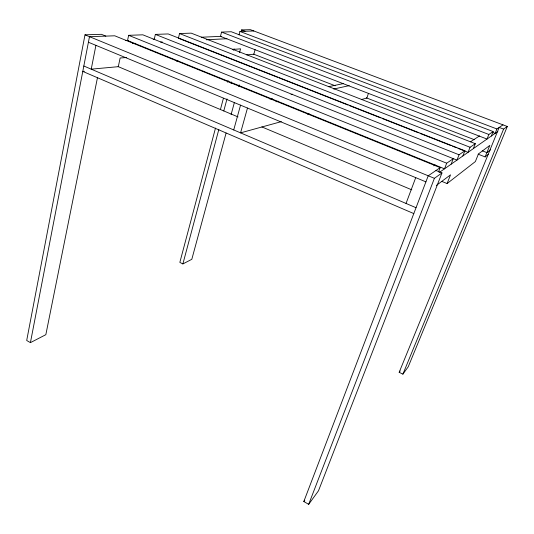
<?xml version="1.0" encoding="UTF-8"?>
<svg xmlns="http://www.w3.org/2000/svg" width="534" height="534" viewBox="0 0 534 534"><rect width="100%" height="100%" fill="white"/><g stroke="black" fill="none" stroke-linecap="round" stroke-linejoin="round"><path stroke-width="0.8" d="M105.819 36.105L101.42 34.316L84.993 34.83L26.7 340.485L30.418 342.641L45.844 334.678L97.435 77.824M30.418 342.641L89.485 36.672L114.737 35.798L440.183 167.636L438.507 171.975M95.92 45.343L91.227 69.166L118.308 66.677L120.13 58.006L126.698 57.505M154.253 39.316L155.361 34.39L168.19 33.942L464.914 150.782L459.053 154.78L456.95 160.107L142.838 34.823L128.634 35.317L127.539 40.504L444.502 168.831L446.691 163.204L453.279 158.711L451.143 164.178M473.351 148.619L475.32 143.693L191.179 33.141L179.531 33.549L178.423 38.241L277.546 77.29M221.557 32.087L220.455 36.379L486.995 139.06L488.857 134.468L493.136 131.551L231.275 31.746L221.557 32.087L488.857 134.468M233.652 50.303L234.052 48.801M239.025 34.877L239.933 31.446L253.81 30.965M215.502 128.067L179.838 262.401L182.882 263.923L191.806 259.317L226.082 133.079M220.415 109.57L223.406 98.303M227.678 82.216L228.105 80.607M241.134 31.539L241.562 29.931L250.339 29.657L507.3 126.478L408.216 366.811L402.896 374.16L399.178 372.298L499.183 127.432L503.602 129.108L507.3 126.478M182.882 263.923L218.827 129.482M223.779 110.965L227.003 98.89M231.095 83.598L231.529 81.982M239.559 52.606L240.567 48.841L232.303 49.468M231.102 114.59L234.379 102.528M238.745 86.448L239.179 84.839M255.105 49.575L253.824 54.234L246.688 54.889M233.718 129.949L240.534 105.165M247.482 108.042L240.567 132.866L281.331 121.625M368.407 93.45L366.865 98.042L361.264 99.584M406.034 203.447L415.732 177.642M435.978 170.5L441.972 172.936L318.504 490.759L308.679 504.343L303.819 501.519L428.228 175.786L440.183 167.636M308.679 504.343L434.402 178.323L441.972 172.936M441.932 181.433L447.098 183.556L450.529 174.838L436.331 185.465M462.865 155.968L464.914 150.782M475.32 143.693L470.067 147.271L468.058 152.33L457.985 148.365M491.313 136.037L493.136 131.551M478.157 154.179L485.132 156.916L489.818 145.408L478.457 153.919L475.367 161.568L447.098 183.556M502.975 124.849L496.927 128.968L495.138 133.353L492.802 132.465M402.896 374.16L503.602 129.108M303.819 501.519L304.767 500.231M399.178 372.298L400.16 370.97M485.132 156.916L488.296 154.399M490.653 149.687L486.881 152.617L482.222 150.795M439.482 172.342L497.848 131.457M433.762 165.847L435.143 164.939M470.507 141.797L479.519 135.903M307.711 114.356L309.306 113.916M275.965 101.767L278.408 101.226M333.737 89.038L349.196 85.627M269.87 99.01L272.313 98.496M291.057 94.565L292.685 94.218M328.543 86.695L343.208 83.618M84.432 71.262L82.777 71.416L413.79 213.587M176.747 61.31L178.396 61.163M132.419 43.501L135.736 43.334M160.627 42.079L162.283 41.992M206.251 39.776L226.99 38.728M125.757 40.584L128.247 40.471M153.145 39.362L154.8 39.289M201.278 37.226L221.189 36.345M241.562 29.931L245.086 31.266M239.933 31.446L496.927 128.968M253.537 54.121L335.178 85.767M366.277 97.822L474.359 139.708M179.531 33.549L470.067 147.271M279.095 77.897L348.021 105.051M349.57 105.659L380.548 117.86M382.097 118.468L418.489 132.806M420.038 133.42L451.016 145.622M452.565 146.229L456.436 147.751M155.361 34.39L459.053 154.78M128.634 35.317L446.691 163.204M84.993 34.83L434.402 178.323M88.41 42.239L425.912 181.854M118.081 66.583L238.024 116.919M261.86 126.918L411.794 189.837M83.825 66.009L416.033 207.713"/></g></svg>
